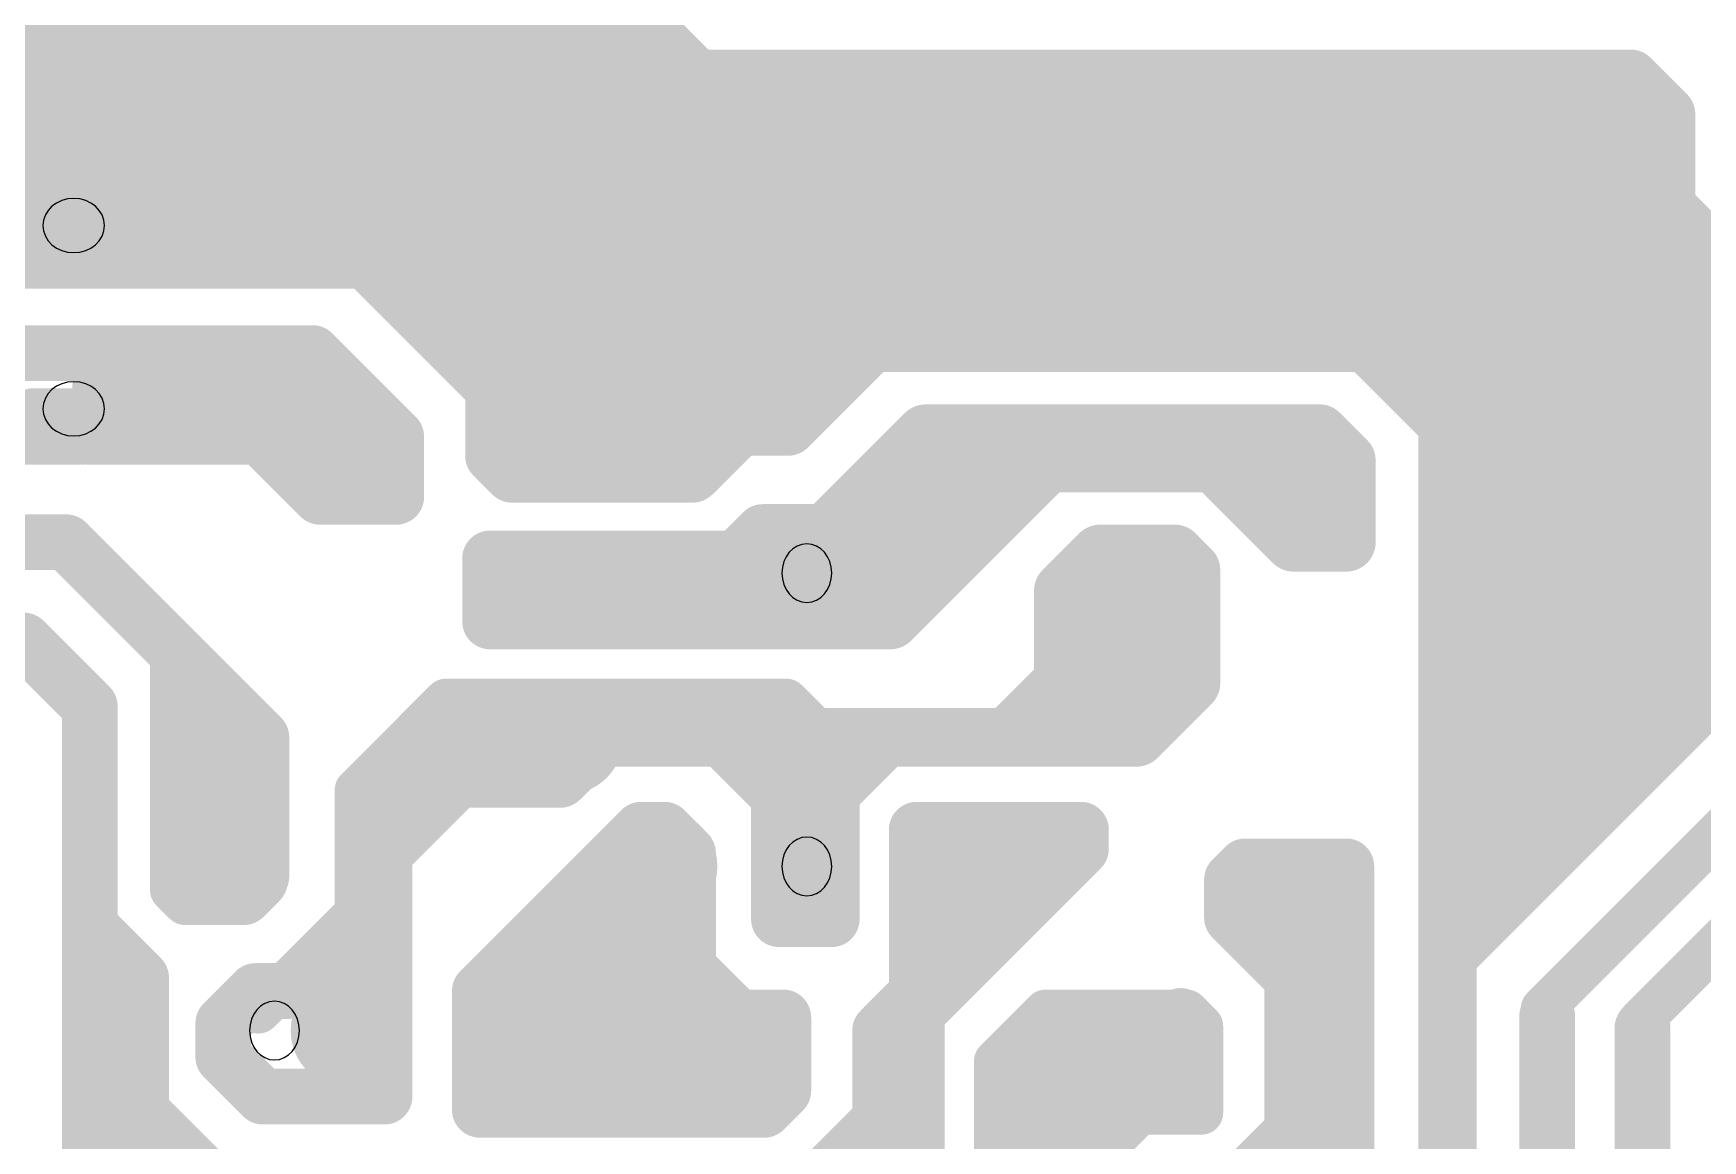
# Model space of a CAD drawing. Extents: x 13 to 23.9, y 0.2 to 11.6.
# Drawn here: x 14.973 to 16.111, y 10.175 to 10.93 of the extents above; entities that cross this region are included whole.
import ezdxf

# ---------------------------------------------------------------- set-up
doc = ezdxf.new("R2010")
doc.units = 0
doc.header["$MEASUREMENT"] = 0
doc.layers.add('BOTTOM', color=250, linetype='Continuous')
doc.layers.get('0').off()

# ---------------------------------------------------------------- blocks, each defined once
blk = doc.blocks.new('UNIT_DISC')
at = {"linetype": 'Continuous', "const_width": 0.5}
blk.add_lwpolyline([(0.25, 0, 1), (-0.25, 0, 1)], format="xyb", close=True, dxfattribs=at)
blk = doc.blocks.new('SHAPE_EL_740_740_0_0_0_0')
at = {"xscale": 0.074, "yscale": 0.074, "zscale": 0.074}
blk.add_blockref('UNIT_DISC', (0, 0), dxfattribs=at)
blk = doc.blocks.new('P_EX74Y74D16A')
at = {"layer": 'BOTTOM'}
blk.add_blockref('SHAPE_EL_740_740_0_0_0_0', (0, 0), dxfattribs=at)
blk = doc.blocks.new('D2')
for p in [(15.037, 10.15), (15.037, 9.85)]:
    blk.add_blockref('P_EX74Y74D16A', p)
blk = doc.blocks.new('SHAPE_EL_840_740_0_0_0_0')
at = {"xscale": 0.084, "yscale": 0.074, "zscale": 0.074}
blk.add_blockref('UNIT_DISC', (0, 0), dxfattribs=at)
blk = doc.blocks.new('P_EX84Y74D16A')
at = {"layer": 'BOTTOM'}
blk.add_blockref('SHAPE_EL_840_740_0_0_0_0', (0, 0), dxfattribs=at)
blk = doc.blocks.new('C6')
for p in [(15, 10.799), (15, 10.674)]:
    blk.add_blockref('P_EX84Y74D16A', p)
blk = doc.blocks.new('SHAPE_EL_1000_1000_0_0_0_0')
at = {"xscale": 0.1, "yscale": 0.1, "zscale": 0.1}
blk.add_blockref('UNIT_DISC', (0, 0), dxfattribs=at)
blk = doc.blocks.new('P_EX100Y100D17A')
at = {"layer": 'BOTTOM'}
blk.add_blockref('SHAPE_EL_1000_1000_0_0_0_0', (0, 0), dxfattribs=at)
blk = doc.blocks.new('SHAPE_EL_1100_1100_0_0_0_0')
at = {"xscale": 0.11, "yscale": 0.11, "zscale": 0.11}
blk.add_blockref('UNIT_DISC', (0, 0), dxfattribs=at)
blk = doc.blocks.new('P_EX110Y110D17A')
at = {"layer": 'BOTTOM'}
blk.add_blockref('SHAPE_EL_1100_1100_0_0_0_0', (0, 0), dxfattribs=at)
blk = doc.blocks.new('R21')
for name, p in [('P_EX110Y110D17A', (15.475, 11.4)), ('P_EX100Y100D17A', (15.475, 10.7))]:
    blk.add_blockref(name, p)
blk = doc.blocks.new('SHAPE_EL_780_780_0_0_0_0')
at = {"xscale": 0.078, "yscale": 0.078, "zscale": 0.078}
blk.add_blockref('UNIT_DISC', (0, 0), dxfattribs=at)
blk = doc.blocks.new('P_EX78Y78D16A')
at = {"layer": 'BOTTOM'}
blk.add_blockref('SHAPE_EL_780_780_0_0_0_0', (0, 0), dxfattribs=at)
blk = doc.blocks.new('R26')
for p in [(15.73, 10.224), (16.23, 10.224)]:
    blk.add_blockref('P_EX78Y78D16A', p)
blk = doc.blocks.new('R20')
for p in [(15.187, 10.65), (15.187, 10.25)]:
    blk.add_blockref('P_EX78Y78D16A', p)
blk = doc.blocks.new('SHAPE_OV_1000_780_0_0_0_0')
at = {"linetype": 'Continuous', "const_width": 0.078}
blk.add_lwpolyline([(-0.011, 0), (0.011, 0)], dxfattribs=at)
at = {"xscale": 0.078, "yscale": 0.078, "zscale": 0.078}
for p in [(-0.011, 0), (0.011, 0)]:
    blk.add_blockref('UNIT_DISC', p, dxfattribs=at)
blk = doc.blocks.new('P_OX100Y78D17A')
at = {"layer": 'BOTTOM'}
blk.add_blockref('SHAPE_OV_1000_780_0_0_0_0', (0, 0), dxfattribs=at)
blk = doc.blocks.new('Q6')
for p in [(15.325, 10.65), (15.325, 10.55), (15.325, 10.45)]:
    blk.add_blockref('P_OX100Y78D17A', p)
blk = doc.blocks.new('SHAPE_EL_680_800_0_0_0_0')
at = {"xscale": 0.068, "yscale": 0.08, "zscale": 0.08}
blk.add_blockref('UNIT_DISC', (0, 0), dxfattribs=at)
blk = doc.blocks.new('P_EX68Y80D16A')
at = {"layer": 'BOTTOM'}
blk.add_blockref('SHAPE_EL_680_800_0_0_0_0', (0, 0), dxfattribs=at)
blk = doc.blocks.new('R19')
for p in [(15.137, 10.25), (15.137, 9.85)]:
    blk.add_blockref('P_EX68Y80D16A', p)
blk = doc.blocks.new('J10')
for p in [(15.1, 10.362), (15.4, 10.362)]:
    blk.add_blockref('P_EX78Y78D16A', p)
blk = doc.blocks.new('D3')
for p in [(15.837, 10.637), (15.837, 10.337)]:
    blk.add_blockref('P_EX74Y74D16A', p)
blk = doc.blocks.new('C13')
for p in [(15.5, 10.562), (15.5, 10.362)]:
    blk.add_blockref('P_EX68Y80D16A', p)
blk = doc.blocks.new('JP2')
for p in [(15.462, 10.225), (15.662, 10.225)]:
    blk.add_blockref('P_EX78Y78D16A', p)
blk = doc.blocks.new('J11')
for p in [(15.312, 10.25), (15.312, 9.95)]:
    blk.add_blockref('P_EX78Y78D16A', p)
blk = doc.blocks.new('C16')
for p in [(16.062, 10.85), (16.187, 10.85)]:
    blk.add_blockref('P_EX78Y78D16A', p)
blk = doc.blocks.new('JP3')
for p in [(15.612, 11.037), (15.612, 10.337)]:
    blk.add_blockref('P_EX78Y78D16A', p)
blk = doc.blocks.new('JP4')
for p in [(15.725, 11.237), (15.725, 10.537)]:
    blk.add_blockref('P_EX78Y78D16A', p)
blk = doc.blocks.new('POLY_S12_L2_26431')
at = {"layer": 'BOTTOM'}
for points in [[(14.469, 10.959), (15.277, 10.953), (14.379, 10.85)], [(15.277, 10.953), (14.732, 10.809), (14.379, 10.85)], [(15.269, 10.772), (14.732, 10.809), (15.277, 10.953)], [(14.379, 10.697), (14.379, 10.85), (14.411, 10.664)], [(14.411, 10.664), (14.379, 10.85), (14.517, 10.658)], [(14.517, 10.658), (14.379, 10.85), (14.556, 10.703)], [(14.556, 10.703), (14.379, 10.85), (14.552, 10.761)], [(14.552, 10.761), (14.379, 10.85), (14.597, 10.805)], [(14.597, 10.805), (14.379, 10.85), (14.732, 10.809)], [(14.77, 10.78), (14.732, 10.809), (15.269, 10.772)]]:
    blk.add_solid(points, dxfattribs=at)
blk = doc.blocks.new('POLY_S17_L2_26430')
at = {"layer": 'BOTTOM'}
for points in [[(15.237, 10.961), (15.439, 10.884), (15.227, 10.756)], [(15.358, 10.958), (15.439, 10.884), (15.237, 10.961)], [(16.054, 10.89), (16.089, 10.813), (15.439, 10.884)], [(16.089, 10.881), (16.089, 10.813), (16.054, 10.89)], [(15.227, 10.756), (15.439, 10.884), (15.304, 10.627)], [(15.304, 10.627), (15.439, 10.884), (15.413, 10.627)], [(15.413, 10.627), (15.439, 10.884), (15.509, 10.714)], [(15.509, 10.714), (15.439, 10.884), (15.701, 10.727)], [(15.701, 10.727), (15.439, 10.884), (15.878, 10.727)], [(15.439, 10.884), (16.089, 10.813), (15.878, 10.727)], [(15.878, 10.727), (16.089, 10.813), (15.919, 10.698)], [(16.256, 10.605), (15.919, 10.698), (16.089, 10.813)], [(16.147, 10.756), (16.256, 10.605), (16.089, 10.813)], [(16.249, 10.756), (16.256, 10.605), (16.147, 10.756)], [(15.923, 10.294), (15.919, 10.698), (16.256, 10.605)]]:
    blk.add_solid(points, dxfattribs=at)
blk = doc.blocks.new('POLY_S4_L2_26432')
at = {"layer": 'BOTTOM'}
blk.add_solid([(15.609, 10.579), (15.633, 10.627), (15.55, 10.588), (15.603, 10.632)], dxfattribs=at)
blk = doc.blocks.new('POLY_S7_L2_26433')
at = {"layer": 'BOTTOM'}
for points in [[(15.694, 10.582), (15.726, 10.451), (15.668, 10.532)], [(15.758, 10.585), (15.726, 10.451), (15.694, 10.582)], [(15.768, 10.539), (15.726, 10.451), (15.758, 10.585)], [(15.668, 10.532), (15.726, 10.451), (15.668, 10.473)], [(15.764, 10.478), (15.726, 10.451), (15.768, 10.539)]]:
    blk.add_solid(points, dxfattribs=at)

msp = doc.modelspace()

# ---------------------------------------------------------------- linework, layer by layer
at = {"layer": 'BOTTOM', "linetype": 'Continuous'}
for points, const_width in [([(15.362, 10.962), (15.424, 10.9)], 0.038), ([(15.363, 10.962), (15.45, 10.875)], 0.038), ([(15.424, 10.9), (16.012, 10.9)], 0.038), ([(16, 10.9), (16.062, 10.9)], 0.038), ([(16.062, 10.9), (16.087, 10.875)], 0.038), ([(15.438, 10.887), (16.05, 10.887)], 0.038), ([(16.05, 10.887), (16.062, 10.887)], 0.038), ([(16.062, 10.887), (16.087, 10.862)], 0.038), ([(16.087, 10.812), (16.087, 10.875)], 0.038), ([(15.552, 10.86), (15.956, 10.86)], 0.038), ([(16.087, 10.812), (16.087, 10.862)], 0.038), ([(16.087, 10.812), (16.137, 10.762)], 0.038), ([(14.774, 10.775), (15.15, 10.775)], 0.038), ([(14.781, 10.779), (15.004, 10.779)], 0.038), ([(14.975, 10.775), (15.275, 10.775)], 0.038), ([(15.15, 10.775), (15.199, 10.775)], 0.038), ([(15.199, 10.775), (15.312, 10.662)], 0.038), ([(15.225, 10.775), (15.35, 10.65)], 0.038), ([(15.85, 10.751), (15.937, 10.664)], 0.04), ([(15.224, 10.75), (15.287, 10.687)], 0.038), ([(15.224, 10.75), (15.286, 10.688)], 0.038), ([(15.716, 10.731), (15.96, 10.731)], 0.038), ([(15.96, 10.731), (16.037, 10.654)], 0.038), ([(15.423, 10.631), (15.511, 10.719)], 0.04), ([(15.487, 10.662), (15.55, 10.725)], 0.04), ([(15.511, 10.719), (15.888, 10.719)], 0.04), ([(15.55, 10.725), (15.687, 10.725)], 0.04), ([(15.736, 10.725), (15.869, 10.725)], 0.04), ([(15.774, 10.719), (15.961, 10.719)], 0.038), ([(15.961, 10.719), (16.077, 10.603)], 0.038), ([(15.967, 10.725), (16.025, 10.667)], 0.038), ([(14.943, 10.712), (15.163, 10.712)], 0.038), ([(15.163, 10.712), (15.22, 10.655)], 0.038), ([(15.014, 10.689), (15.174, 10.689)], 0.03), ([(15.286, 10.642), (15.286, 10.688)], 0.038), ([(15.287, 10.65), (15.287, 10.687)], 0.038), ([(14.972, 10.673), (15.11, 10.673)], 0.03), ([(15.117, 10.67), (15.205, 10.67)], 0.038), ([(15.205, 10.67), (15.22, 10.655)], 0.038), ([(15.437, 10.662), (15.487, 10.662)], 0.04), ([(15.937, 10.213), (15.937, 10.664)], 0.04), ([(16.022, 10.629), (16.022, 10.666)], 0.03), ([(14.943, 10.655), (15.007, 10.655)], 0.038), ([(15.009, 10.655), (15.13, 10.655)], 0.038), ([(15.146, 10.65), (15.186, 10.65)], 0.038), ([(15.186, 10.65), (15.207, 10.629)], 0.038), ([(15.22, 10.614), (15.22, 10.655)], 0.038), ([(15.287, 10.65), (15.3, 10.637)], 0.038), ([(15.422, 10.629), (15.443, 10.65)], 0.038), ([(15.482, 10.558), (15.581, 10.657)], 0.04), ([(15.581, 10.657), (15.836, 10.657)], 0.04), ([(15.805, 10.658), (15.85, 10.658)], 0.038), ([(15.85, 10.658), (15.869, 10.639)], 0.038), ([(15.134, 10.648), (15.168, 10.614)], 0.038), ([(15.286, 10.642), (15.299, 10.629)], 0.038), ([(15.554, 10.59), (15.607, 10.643)], 0.04), ([(15.557, 10.53), (15.664, 10.637)], 0.04), ([(15.587, 10.562), (15.662, 10.637)], 0.04), ([(15.607, 10.643), (15.66, 10.643)], 0.04), ([(15.662, 10.637), (15.837, 10.637)], 0.04), ([(15.664, 10.637), (15.694, 10.637)], 0.04), ([(15.776, 10.639), (15.832, 10.583)], 0.04), ([(15.869, 10.606), (15.869, 10.639)], 0.038), ([(16.045, 10.606), (16.045, 10.651)], 0.03), ([(15.299, 10.629), (15.422, 10.629)], 0.038), ([(15.639, 10.636), (15.658, 10.636)], 0.04), ([(15.808, 10.627), (15.808, 10.63)], 0.038), ([(15.84, 10.612), (15.84, 10.619)], 0.038), ([(16.022, 10.629), (16.074, 10.577)], 0.03), ([(15.168, 10.614), (15.22, 10.614)], 0.038), ([(15.807, 10.608), (15.844, 10.608)], 0.038), ([(15.868, 10.583), (15.868, 10.607)], 0.04), ([(15.937, 10.301), (16.237, 10.601)], 0.04), ([(16.077, 10.442), (16.077, 10.603)], 0.038), ([(14.853, 10.583), (14.994, 10.583)], 0.038), ([(14.995, 10.583), (15.128, 10.45)], 0.038), ([(15.452, 10.572), (15.47, 10.59)], 0.038), ([(15.471, 10.589), (15.611, 10.589)], 0.04), ([(15.832, 10.583), (15.868, 10.583)], 0.04), ([(15.284, 10.529), (15.284, 10.572)], 0.038), ([(15.284, 10.572), (15.421, 10.572)], 0.038), ([(15.313, 10.572), (15.452, 10.572)], 0.038), ([(15.675, 10.55), (15.7, 10.575)], 0.04), ([(15.7, 10.575), (15.75, 10.575)], 0.04), ([(15.714, 10.575), (15.751, 10.575)], 0.04), ([(15.751, 10.575), (15.762, 10.564)], 0.04), ([(16.074, 10.507), (16.074, 10.577)], 0.03), ([(15.488, 10.562), (15.587, 10.562)], 0.04), ([(15.555, 10.53), (15.587, 10.562)], 0.04), ([(15.762, 10.536), (15.762, 10.564)], 0.04), ([(15.762, 10.487), (15.762, 10.563)], 0.04), ([(15.348, 10.555), (15.546, 10.555)], 0.04), ([(15.675, 10.488), (15.675, 10.55)], 0.04), ([(16.077, 10.506), (16.077, 10.559)], 0.02), ([(15.285, 10.53), (15.555, 10.53)], 0.04), ([(15.284, 10.529), (15.286, 10.529)], 0.038), ([(15.539, 10.53), (15.557, 10.53)], 0.04), ([(14.616, 10.516), (14.966, 10.516)], 0.038), ([(14.966, 10.516), (15.011, 10.471)], 0.038), ([(15.067, 10.346), (15.067, 10.502)], 0.03), ([(15.637, 10.45), (15.675, 10.488)], 0.04), ([(15.725, 10.45), (15.762, 10.487)], 0.04), ([(15.944, 10.353), (16.077, 10.486)], 0.03), ([(15.011, 10.102), (15.011, 10.471)], 0.038), ([(15.084, 10.359), (15.084, 10.475)], 0.03), ([(15.193, 10.414), (15.254, 10.475)], 0.03), ([(15.194, 10.415), (15.253, 10.474)], 0.03), ([(15.253, 10.474), (15.348, 10.474)], 0.03), ([(15.254, 10.475), (15.486, 10.475)], 0.03), ([(15.32, 10.471), (15.47, 10.471)], 0.038), ([(15.47, 10.471), (15.517, 10.424)], 0.038), ([(15.486, 10.475), (15.513, 10.448)], 0.03), ([(15.941, 10.369), (16.05, 10.478)], 0.02), ([(15.099, 10.362), (15.099, 10.455)], 0.03), ([(15.128, 10.355), (15.128, 10.45)], 0.038), ([(15.193, 10.382), (15.265, 10.454)], 0.03), ([(15.275, 10.45), (15.375, 10.45)], 0.038), ([(15.325, 10.45), (15.725, 10.45)], 0.04), ([(15.332, 10.421), (15.361, 10.45)], 0.038), ([(15.361, 10.45), (15.441, 10.45)], 0.038), ([(15.441, 10.45), (15.481, 10.41)], 0.038), ([(15.5, 10.362), (15.5, 10.45)], 0.038), ([(15.517, 10.412), (15.555, 10.45)], 0.038), ([(15.937, 10.138), (15.937, 10.451)], 0.04), ([(15.944, 10.309), (16.077, 10.442)], 0.038), ([(15.193, 10.361), (15.193, 10.414)], 0.03), ([(15.194, 10.331), (15.194, 10.415)], 0.03), ([(15.212, 10.371), (15.262, 10.421)], 0.038), ([(15.262, 10.421), (15.332, 10.421)], 0.038), ([(15.481, 10.326), (15.481, 10.41)], 0.038), ([(15.517, 10.365), (15.517, 10.412)], 0.038), ([(16.002, 10.265), (16.151, 10.414)], 0.03), ([(16.014, 10.277), (16.151, 10.414)], 0.03), ([(15.277, 10.277), (15.387, 10.387)], 0.038), ([(15.387, 10.387), (15.403, 10.387)], 0.038), ([(15.403, 10.387), (15.419, 10.371)], 0.038), ([(15.575, 10.387), (15.687, 10.387)], 0.038), ([(15.575, 10.337), (15.575, 10.387)], 0.038), ([(15.687, 10.374), (15.687, 10.387)], 0.038), ([(15.193, 10.263), (15.193, 10.382)], 0.03), ([(15.35, 10.349), (15.387, 10.386)], 0.038), ([(15.387, 10.386), (15.398, 10.386)], 0.038), ([(15.517, 10.326), (15.517, 10.386)], 0.038), ([(15.212, 10.205), (15.212, 10.371)], 0.038), ([(15.419, 10.293), (15.419, 10.371)], 0.038), ([(15.575, 10.262), (15.687, 10.374)], 0.038), ([(15.647, 10.371), (15.661, 10.371)], 0.038), ([(15.4, 10.225), (15.4, 10.362)], 0.038), ([(15.575, 10.262), (15.575, 10.362)], 0.038), ([(15.79, 10.353), (15.799, 10.362)], 0.038), ([(15.79, 10.327), (15.79, 10.353)], 0.038), ([(15.799, 10.362), (15.868, 10.362)], 0.038), ([(15.812, 10.362), (15.837, 10.337)], 0.02), ([(15.868, 10.242), (15.868, 10.362)], 0.038), ([(16.068, 10.256), (16.173, 10.361)], 0.03), ([(15.067, 10.346), (15.076, 10.337)], 0.03), ([(15.116, 10.341), (15.127, 10.352)], 0.038), ([(15.6, 10.3), (15.6, 10.35)], 0.038), ([(15.812, 10.337), (15.837, 10.337)], 0.048), ([(15.812, 10.337), (15.85, 10.299)], 0.048), ([(15.944, 10.314), (15.944, 10.353)], 0.03), ([(15.079, 10.341), (15.116, 10.341)], 0.038), ([(15.076, 10.337), (15.092, 10.337)], 0.03), ([(15.37, 10.325), (15.37, 10.338)], 0.038), ([(15.37, 10.338), (15.415, 10.293)], 0.038), ([(15.126, 10.263), (15.194, 10.331)], 0.03), ([(15.147, 10.277), (15.199, 10.329)], 0.038), ([(15.315, 10.27), (15.37, 10.325)], 0.038), ([(15.481, 10.326), (15.517, 10.326)], 0.038), ([(15.79, 10.327), (15.831, 10.286)], 0.038), ([(15.837, 10.187), (15.837, 10.337)], 0.02), ([(15.012, 10.315), (15.017, 10.315)], 0.038), ([(15.017, 10.315), (15.046, 10.286)], 0.038), ([(15.374, 10.298), (15.376, 10.296)], 0.038), ([(15.376, 10.27), (15.376, 10.296)], 0.038), ([(15.55, 10.25), (15.6, 10.3)], 0.038), ([(15.85, 10.25), (15.85, 10.299)], 0.048), ([(15.937, 10.063), (15.937, 10.301)], 0.04), ([(15.046, 10.195), (15.046, 10.286)], 0.038), ([(15.415, 10.255), (15.415, 10.293)], 0.038), ([(15.419, 10.293), (15.453, 10.259)], 0.038), ([(15.831, 10.175), (15.831, 10.286)], 0.038), ([(15.102, 10.255), (15.124, 10.277)], 0.038), ([(15.124, 10.277), (15.147, 10.277)], 0.038), ([(15.277, 10.196), (15.277, 10.277)], 0.038), ([(15.315, 10.27), (15.376, 10.27)], 0.038), ([(15.575, 10.1), (15.575, 10.262)], 0.038), ([(15.102, 10.232), (15.102, 10.255)], 0.038), ([(15.415, 10.255), (15.434, 10.236)], 0.038), ([(15.453, 10.259), (15.484, 10.259)], 0.038), ([(15.484, 10.209), (15.484, 10.259)], 0.038), ([(15.629, 10.229), (15.663, 10.263)], 0.03), ([(15.663, 10.263), (15.753, 10.263)], 0.03), ([(15.717, 10.263), (15.759, 10.263)], 0.03), ([(15.755, 10.26), (15.76, 10.255)], 0.038), ([(15.76, 10.205), (15.76, 10.255)], 0.038), ([(15.759, 10.263), (15.769, 10.253)], 0.03), ([(15.868, 10.16), (15.868, 10.253)], 0.038), ([(16.005, 10.035), (16.005, 10.26)], 0.038), ([(16.002, 10.038), (16.002, 10.265)], 0.03), ([(16.07, 9.962), (16.07, 10.252)], 0.038), ([(15.55, 10.1), (15.55, 10.25)], 0.038), ([(15.769, 10.194), (15.769, 10.253)], 0.03), ([(15.102, 10.232), (15.129, 10.205)], 0.038), ([(15.312, 10.237), (15.375, 10.237)], 0.038), ([(15.434, 10.236), (15.46, 10.236)], 0.038), ([(15.642, 10.212), (15.671, 10.241)], 0.03), ([(15.671, 10.241), (15.759, 10.241)], 0.03), ([(15.692, 10.212), (15.721, 10.241)], 0.03), ([(15.721, 10.241), (15.759, 10.241)], 0.03), ([(15.312, 10.225), (15.462, 10.225)], 0.038), ([(15.4, 10.225), (15.462, 10.225)], 0.038), ([(15.629, 10.164), (15.629, 10.229)], 0.03), ([(15.129, 10.205), (15.212, 10.205)], 0.038), ([(15.471, 10.196), (15.484, 10.209)], 0.038), ([(15.642, 10.167), (15.642, 10.212)], 0.03), ([(15.661, 10.188), (15.685, 10.212)], 0.03), ([(15.676, 10.167), (15.722, 10.213)], 0.03), ([(15.685, 10.212), (15.692, 10.212)], 0.03), ([(15.722, 10.213), (15.753, 10.213)], 0.03), ([(15.046, 10.195), (15.102, 10.139)], 0.038), ([(15.277, 10.196), (15.464, 10.196)], 0.038), ([(15.433, 10.196), (15.471, 10.196)], 0.038), ([(15.495, 10.134), (15.563, 10.202)], 0.038), ([(15.79, 10.14), (15.845, 10.195)], 0.038), ([(15.488, 10.125), (15.55, 10.187)], 0.038), ([(15.682, 10.149), (15.727, 10.194)], 0.03), ([(15.727, 10.194), (15.769, 10.194)], 0.03), ([(15.012, 10.175), (15.037, 10.15)], 0.038), ([(15.75, 10.1), (15.837, 10.187)], 0.02), ([(15.788, 10.132), (15.831, 10.175)], 0.038), ([(15.796, 10.115), (15.853, 10.172)], 0.038), ([(15.629, 10.164), (15.644, 10.149)], 0.03), ([(15.642, 10.167), (15.676, 10.167)], 0.03), ([(15.757, 10.049), (15.868, 10.16)], 0.038)]:
    msp.add_lwpolyline(points, dxfattribs=dict(at, const_width=const_width))

# ---------------------------------------------------------------- block references
for name in ['R21', 'JP4', 'JP3', 'POLY_S12_L2_26431', 'POLY_S17_L2_26430', 'C16', 'C6', 'R20', 'Q6', 'D3', 'POLY_S4_L2_26432', 'C13', 'POLY_S7_L2_26433', 'J10', 'R19', 'J11', 'JP2', 'R26', 'D2']:
    msp.add_blockref(name, (0, 0))
at = {"layer": 'BOTTOM'}
for p, xscale, yscale, zscale in [((15.424, 10.9), 0.038, 0.038, 0.038), ((15.424, 10.9), 0.038, 0.038, 0.038), ((16, 10.9), 0.038, 0.038, 0.038), ((16.012, 10.9), 0.038, 0.038, 0.038), ((16.062, 10.9), 0.038, 0.038, 0.038), ((16.062, 10.9), 0.038, 0.038, 0.038), ((15.438, 10.887), 0.038, 0.038, 0.038), ((16.05, 10.887), 0.038, 0.038, 0.038), ((16.05, 10.887), 0.038, 0.038, 0.038), ((16.062, 10.887), 0.038, 0.038, 0.038), ((16.062, 10.887), 0.038, 0.038, 0.038), ((15.45, 10.875), 0.038, 0.038, 0.038), ((16.087, 10.875), 0.038, 0.038, 0.038), ((16.087, 10.875), 0.038, 0.038, 0.038), ((15.552, 10.86), 0.038, 0.038, 0.038), ((15.956, 10.86), 0.038, 0.038, 0.038), ((16.087, 10.862), 0.038, 0.038, 0.038), ((16.087, 10.862), 0.038, 0.038, 0.038), ((16.087, 10.812), 0.038, 0.038, 0.038), ((16.087, 10.812), 0.038, 0.038, 0.038), ((16.087, 10.812), 0.038, 0.038, 0.038), ((14.975, 10.775), 0.038, 0.038, 0.038), ((15.004, 10.779), 0.038, 0.038, 0.038), ((15.15, 10.775), 0.038, 0.038, 0.038), ((15.15, 10.775), 0.038, 0.038, 0.038), ((15.199, 10.775), 0.038, 0.038, 0.038), ((15.199, 10.775), 0.038, 0.038, 0.038), ((15.225, 10.775), 0.038, 0.038, 0.038), ((15.275, 10.775), 0.038, 0.038, 0.038), ((15.85, 10.751), 0.04, 0.04, 0.04), ((15.224, 10.75), 0.038, 0.038, 0.038), ((15.224, 10.75), 0.038, 0.038, 0.038), ((15.716, 10.731), 0.038, 0.038, 0.038), ((15.96, 10.731), 0.038, 0.038, 0.038), ((15.96, 10.731), 0.038, 0.038, 0.038), ((15.511, 10.719), 0.04, 0.04, 0.04), ((15.511, 10.719), 0.04, 0.04, 0.04), ((15.55, 10.725), 0.04, 0.04, 0.04), ((15.55, 10.725), 0.04, 0.04, 0.04), ((15.687, 10.725), 0.04, 0.04, 0.04), ((15.736, 10.725), 0.04, 0.04, 0.04), ((15.774, 10.719), 0.038, 0.038, 0.038), ((15.869, 10.725), 0.04, 0.04, 0.04), ((15.888, 10.719), 0.04, 0.04, 0.04), ((15.961, 10.719), 0.038, 0.038, 0.038), ((15.961, 10.719), 0.038, 0.038, 0.038), ((15.967, 10.725), 0.038, 0.038, 0.038), ((15.163, 10.712), 0.038, 0.038, 0.038), ((15.163, 10.712), 0.038, 0.038, 0.038), ((15.014, 10.689), 0.03, 0.03, 0.03), ((15.174, 10.689), 0.03, 0.03, 0.03), ((15.286, 10.688), 0.038, 0.038, 0.038), ((15.286, 10.688), 0.038, 0.038, 0.038), ((15.287, 10.687), 0.038, 0.038, 0.038), ((15.287, 10.687), 0.038, 0.038, 0.038), ((14.972, 10.673), 0.03, 0.03, 0.03), ((15.11, 10.673), 0.03, 0.03, 0.03), ((15.117, 10.67), 0.038, 0.038, 0.038), ((15.205, 10.67), 0.038, 0.038, 0.038), ((15.205, 10.67), 0.038, 0.038, 0.038), ((15.312, 10.662), 0.038, 0.038, 0.038), ((15.437, 10.662), 0.04, 0.04, 0.04), ((15.487, 10.662), 0.04, 0.04, 0.04), ((15.487, 10.662), 0.04, 0.04, 0.04), ((15.937, 10.664), 0.04, 0.04, 0.04), ((15.937, 10.664), 0.04, 0.04, 0.04), ((16.025, 10.667), 0.038, 0.038, 0.038), ((16.022, 10.666), 0.03, 0.03, 0.03), ((15.007, 10.655), 0.038, 0.038, 0.038), ((15.009, 10.655), 0.038, 0.038, 0.038), ((15.13, 10.655), 0.038, 0.038, 0.038), ((15.146, 10.65), 0.038, 0.038, 0.038), ((15.186, 10.65), 0.038, 0.038, 0.038), ((15.186, 10.65), 0.038, 0.038, 0.038), ((15.22, 10.655), 0.038, 0.038, 0.038), ((15.22, 10.655), 0.038, 0.038, 0.038), ((15.22, 10.655), 0.038, 0.038, 0.038), ((15.287, 10.65), 0.038, 0.038, 0.038), ((15.287, 10.65), 0.038, 0.038, 0.038), ((15.35, 10.65), 0.038, 0.038, 0.038), ((15.443, 10.65), 0.038, 0.038, 0.038), ((15.581, 10.657), 0.04, 0.04, 0.04), ((15.581, 10.657), 0.04, 0.04, 0.04), ((15.805, 10.658), 0.038, 0.038, 0.038), ((15.836, 10.657), 0.04, 0.04, 0.04), ((15.85, 10.658), 0.038, 0.038, 0.038), ((15.85, 10.658), 0.038, 0.038, 0.038), ((16.037, 10.654), 0.038, 0.038, 0.038), ((15.134, 10.648), 0.038, 0.038, 0.038), ((15.286, 10.642), 0.038, 0.038, 0.038), ((15.286, 10.642), 0.038, 0.038, 0.038), ((15.607, 10.643), 0.04, 0.04, 0.04), ((15.607, 10.643), 0.04, 0.04, 0.04), ((15.66, 10.643), 0.04, 0.04, 0.04), ((15.662, 10.637), 0.04, 0.04, 0.04), ((15.662, 10.637), 0.04, 0.04, 0.04), ((15.664, 10.637), 0.04, 0.04, 0.04), ((15.664, 10.637), 0.04, 0.04, 0.04), ((15.694, 10.637), 0.04, 0.04, 0.04), ((15.776, 10.639), 0.04, 0.04, 0.04), ((15.837, 10.637), 0.04, 0.04, 0.04), ((15.869, 10.639), 0.038, 0.038, 0.038), ((15.869, 10.639), 0.038, 0.038, 0.038), ((16.045, 10.651), 0.03, 0.03, 0.03), ((15.207, 10.629), 0.038, 0.038, 0.038), ((15.299, 10.629), 0.038, 0.038, 0.038), ((15.299, 10.629), 0.038, 0.038, 0.038), ((15.3, 10.637), 0.038, 0.038, 0.038), ((15.423, 10.631), 0.04, 0.04, 0.04), ((15.422, 10.629), 0.038, 0.038, 0.038), ((15.422, 10.629), 0.038, 0.038, 0.038), ((15.639, 10.636), 0.04, 0.04, 0.04), ((15.658, 10.636), 0.04, 0.04, 0.04), ((15.808, 10.63), 0.038, 0.038, 0.038), ((15.808, 10.627), 0.038, 0.038, 0.038), ((15.84, 10.619), 0.038, 0.038, 0.038), ((16.022, 10.629), 0.03, 0.03, 0.03), ((16.022, 10.629), 0.03, 0.03, 0.03), ((15.168, 10.614), 0.038, 0.038, 0.038), ((15.168, 10.614), 0.038, 0.038, 0.038), ((15.22, 10.614), 0.038, 0.038, 0.038), ((15.22, 10.614), 0.038, 0.038, 0.038), ((15.807, 10.608), 0.038, 0.038, 0.038), ((15.84, 10.612), 0.038, 0.038, 0.038), ((15.844, 10.608), 0.038, 0.038, 0.038), ((15.868, 10.607), 0.04, 0.04, 0.04), ((15.869, 10.606), 0.038, 0.038, 0.038), ((16.045, 10.606), 0.03, 0.03, 0.03), ((16.077, 10.603), 0.038, 0.038, 0.038), ((16.077, 10.603), 0.038, 0.038, 0.038), ((14.994, 10.583), 0.038, 0.038, 0.038), ((14.995, 10.583), 0.038, 0.038, 0.038), ((15.47, 10.59), 0.038, 0.038, 0.038), ((15.471, 10.589), 0.04, 0.04, 0.04), ((15.554, 10.59), 0.04, 0.04, 0.04), ((15.611, 10.589), 0.04, 0.04, 0.04), ((15.832, 10.583), 0.04, 0.04, 0.04), ((15.832, 10.583), 0.04, 0.04, 0.04), ((15.868, 10.583), 0.04, 0.04, 0.04), ((15.868, 10.583), 0.04, 0.04, 0.04), ((15.284, 10.572), 0.038, 0.038, 0.038), ((15.284, 10.572), 0.038, 0.038, 0.038), ((15.313, 10.572), 0.038, 0.038, 0.038), ((15.421, 10.572), 0.038, 0.038, 0.038), ((15.452, 10.572), 0.038, 0.038, 0.038), ((15.452, 10.572), 0.038, 0.038, 0.038), ((15.7, 10.575), 0.04, 0.04, 0.04), ((15.7, 10.575), 0.04, 0.04, 0.04), ((15.714, 10.575), 0.04, 0.04, 0.04), ((15.75, 10.575), 0.04, 0.04, 0.04), ((15.751, 10.575), 0.04, 0.04, 0.04), ((15.751, 10.575), 0.04, 0.04, 0.04), ((16.074, 10.577), 0.03, 0.03, 0.03), ((16.074, 10.577), 0.03, 0.03, 0.03), ((15.482, 10.558), 0.04, 0.04, 0.04), ((15.488, 10.562), 0.04, 0.04, 0.04), ((15.587, 10.562), 0.04, 0.04, 0.04), ((15.587, 10.562), 0.04, 0.04, 0.04), ((15.587, 10.562), 0.04, 0.04, 0.04), ((15.762, 10.564), 0.04, 0.04, 0.04), ((15.762, 10.564), 0.04, 0.04, 0.04), ((15.762, 10.563), 0.04, 0.04, 0.04), ((15.348, 10.555), 0.04, 0.04, 0.04), ((15.546, 10.555), 0.04, 0.04, 0.04), ((15.675, 10.55), 0.04, 0.04, 0.04), ((15.675, 10.55), 0.04, 0.04, 0.04), ((16.077, 10.559), 0.02, 0.02, 0.02), ((15.762, 10.536), 0.04, 0.04, 0.04), ((15.285, 10.53), 0.04, 0.04, 0.04), ((15.284, 10.529), 0.038, 0.038, 0.038), ((15.284, 10.529), 0.038, 0.038, 0.038), ((15.286, 10.529), 0.038, 0.038, 0.038), ((15.539, 10.53), 0.04, 0.04, 0.04), ((15.555, 10.53), 0.04, 0.04, 0.04), ((15.555, 10.53), 0.04, 0.04, 0.04), ((15.557, 10.53), 0.04, 0.04, 0.04), ((15.557, 10.53), 0.04, 0.04, 0.04), ((14.966, 10.516), 0.038, 0.038, 0.038), ((14.966, 10.516), 0.038, 0.038, 0.038), ((16.074, 10.507), 0.03, 0.03, 0.03), ((15.067, 10.502), 0.03, 0.03, 0.03), ((16.077, 10.506), 0.02, 0.02, 0.02), ((15.675, 10.488), 0.04, 0.04, 0.04), ((15.675, 10.488), 0.04, 0.04, 0.04), ((15.762, 10.487), 0.04, 0.04, 0.04), ((15.762, 10.487), 0.04, 0.04, 0.04), ((16.077, 10.486), 0.03, 0.03, 0.03), ((15.011, 10.471), 0.038, 0.038, 0.038), ((15.011, 10.471), 0.038, 0.038, 0.038), ((15.084, 10.475), 0.03, 0.03, 0.03), ((15.253, 10.474), 0.03, 0.03, 0.03), ((15.253, 10.474), 0.03, 0.03, 0.03), ((15.254, 10.475), 0.03, 0.03, 0.03), ((15.254, 10.475), 0.03, 0.03, 0.03), ((15.32, 10.471), 0.038, 0.038, 0.038), ((15.348, 10.474), 0.03, 0.03, 0.03), ((15.47, 10.471), 0.038, 0.038, 0.038), ((15.47, 10.471), 0.038, 0.038, 0.038), ((15.486, 10.475), 0.03, 0.03, 0.03), ((15.486, 10.475), 0.03, 0.03, 0.03), ((16.05, 10.478), 0.02, 0.02, 0.02), ((15.099, 10.455), 0.03, 0.03, 0.03), ((15.128, 10.45), 0.038, 0.038, 0.038), ((15.128, 10.45), 0.038, 0.038, 0.038), ((15.265, 10.454), 0.03, 0.03, 0.03), ((15.275, 10.45), 0.038, 0.038, 0.038), ((15.325, 10.45), 0.04, 0.04, 0.04), ((15.361, 10.45), 0.038, 0.038, 0.038), ((15.361, 10.45), 0.038, 0.038, 0.038), ((15.375, 10.45), 0.038, 0.038, 0.038), ((15.441, 10.45), 0.038, 0.038, 0.038), ((15.441, 10.45), 0.038, 0.038, 0.038), ((15.5, 10.45), 0.038, 0.038, 0.038), ((15.513, 10.448), 0.03, 0.03, 0.03), ((15.555, 10.45), 0.038, 0.038, 0.038), ((15.637, 10.45), 0.04, 0.04, 0.04), ((15.725, 10.45), 0.04, 0.04, 0.04), ((15.725, 10.45), 0.04, 0.04, 0.04), ((15.937, 10.451), 0.04, 0.04, 0.04), ((16.077, 10.442), 0.038, 0.038, 0.038), ((16.077, 10.442), 0.038, 0.038, 0.038), ((15.517, 10.424), 0.038, 0.038, 0.038), ((15.193, 10.414), 0.03, 0.03, 0.03), ((15.193, 10.414), 0.03, 0.03, 0.03), ((15.194, 10.415), 0.03, 0.03, 0.03), ((15.194, 10.415), 0.03, 0.03, 0.03), ((15.262, 10.421), 0.038, 0.038, 0.038), ((15.262, 10.421), 0.038, 0.038, 0.038), ((15.332, 10.421), 0.038, 0.038, 0.038), ((15.332, 10.421), 0.038, 0.038, 0.038), ((15.481, 10.41), 0.038, 0.038, 0.038), ((15.481, 10.41), 0.038, 0.038, 0.038), ((15.517, 10.412), 0.038, 0.038, 0.038), ((15.517, 10.412), 0.038, 0.038, 0.038), ((15.387, 10.387), 0.038, 0.038, 0.038), ((15.387, 10.387), 0.038, 0.038, 0.038), ((15.403, 10.387), 0.038, 0.038, 0.038), ((15.403, 10.387), 0.038, 0.038, 0.038), ((15.575, 10.387), 0.038, 0.038, 0.038), ((15.575, 10.387), 0.038, 0.038, 0.038), ((15.687, 10.387), 0.038, 0.038, 0.038), ((15.687, 10.387), 0.038, 0.038, 0.038), ((15.193, 10.382), 0.03, 0.03, 0.03), ((15.193, 10.382), 0.03, 0.03, 0.03), ((15.387, 10.386), 0.038, 0.038, 0.038), ((15.387, 10.386), 0.038, 0.038, 0.038), ((15.398, 10.386), 0.038, 0.038, 0.038), ((15.517, 10.386), 0.038, 0.038, 0.038), ((15.212, 10.371), 0.038, 0.038, 0.038), ((15.212, 10.371), 0.038, 0.038, 0.038), ((15.419, 10.371), 0.038, 0.038, 0.038), ((15.419, 10.371), 0.038, 0.038, 0.038), ((15.517, 10.365), 0.038, 0.038, 0.038), ((15.647, 10.371), 0.038, 0.038, 0.038), ((15.661, 10.371), 0.038, 0.038, 0.038), ((15.687, 10.374), 0.038, 0.038, 0.038), ((15.687, 10.374), 0.038, 0.038, 0.038), ((15.084, 10.359), 0.03, 0.03, 0.03), ((15.099, 10.362), 0.03, 0.03, 0.03), ((15.128, 10.355), 0.038, 0.038, 0.038), ((15.193, 10.361), 0.03, 0.03, 0.03), ((15.4, 10.362), 0.038, 0.038, 0.038), ((15.5, 10.362), 0.038, 0.038, 0.038), ((15.575, 10.362), 0.038, 0.038, 0.038), ((15.79, 10.353), 0.038, 0.038, 0.038), ((15.79, 10.353), 0.038, 0.038, 0.038), ((15.799, 10.362), 0.038, 0.038, 0.038), ((15.799, 10.362), 0.038, 0.038, 0.038), ((15.812, 10.362), 0.02, 0.02, 0.02), ((15.868, 10.362), 0.038, 0.038, 0.038), ((15.868, 10.362), 0.038, 0.038, 0.038), ((15.941, 10.369), 0.02, 0.02, 0.02), ((15.067, 10.346), 0.03, 0.03, 0.03), ((15.067, 10.346), 0.03, 0.03, 0.03), ((15.127, 10.352), 0.038, 0.038, 0.038), ((15.35, 10.349), 0.038, 0.038, 0.038), ((15.6, 10.35), 0.038, 0.038, 0.038), ((15.812, 10.337), 0.048, 0.048, 0.048), ((15.812, 10.337), 0.048, 0.048, 0.048), ((15.837, 10.337), 0.048, 0.048, 0.048), ((15.944, 10.353), 0.03, 0.03, 0.03), ((15.944, 10.353), 0.03, 0.03, 0.03), ((15.079, 10.341), 0.038, 0.038, 0.038), ((15.076, 10.337), 0.03, 0.03, 0.03), ((15.076, 10.337), 0.03, 0.03, 0.03), ((15.092, 10.337), 0.03, 0.03, 0.03), ((15.116, 10.341), 0.038, 0.038, 0.038), ((15.116, 10.341), 0.038, 0.038, 0.038), ((15.37, 10.338), 0.038, 0.038, 0.038), ((15.37, 10.338), 0.038, 0.038, 0.038), ((15.575, 10.337), 0.038, 0.038, 0.038), ((15.194, 10.331), 0.03, 0.03, 0.03), ((15.194, 10.331), 0.03, 0.03, 0.03), ((15.199, 10.329), 0.038, 0.038, 0.038), ((15.37, 10.325), 0.038, 0.038, 0.038), ((15.37, 10.325), 0.038, 0.038, 0.038), ((15.481, 10.326), 0.038, 0.038, 0.038), ((15.481, 10.326), 0.038, 0.038, 0.038), ((15.517, 10.326), 0.038, 0.038, 0.038), ((15.517, 10.326), 0.038, 0.038, 0.038), ((15.79, 10.327), 0.038, 0.038, 0.038), ((15.79, 10.327), 0.038, 0.038, 0.038), ((15.837, 10.337), 0.02, 0.02, 0.02), ((15.837, 10.337), 0.02, 0.02, 0.02), ((15.012, 10.315), 0.038, 0.038, 0.038), ((15.017, 10.315), 0.038, 0.038, 0.038), ((15.017, 10.315), 0.038, 0.038, 0.038), ((15.944, 10.309), 0.038, 0.038, 0.038), ((15.944, 10.314), 0.03, 0.03, 0.03), ((15.374, 10.298), 0.038, 0.038, 0.038), ((15.376, 10.296), 0.038, 0.038, 0.038), ((15.376, 10.296), 0.038, 0.038, 0.038), ((15.6, 10.3), 0.038, 0.038, 0.038), ((15.6, 10.3), 0.038, 0.038, 0.038), ((15.85, 10.299), 0.048, 0.048, 0.048), ((15.85, 10.299), 0.048, 0.048, 0.048), ((15.937, 10.301), 0.04, 0.04, 0.04), ((15.937, 10.301), 0.04, 0.04, 0.04), ((15.046, 10.286), 0.038, 0.038, 0.038), ((15.046, 10.286), 0.038, 0.038, 0.038), ((15.415, 10.293), 0.038, 0.038, 0.038), ((15.415, 10.293), 0.038, 0.038, 0.038), ((15.419, 10.293), 0.038, 0.038, 0.038), ((15.419, 10.293), 0.038, 0.038, 0.038), ((15.831, 10.286), 0.038, 0.038, 0.038), ((15.831, 10.286), 0.038, 0.038, 0.038), ((15.124, 10.277), 0.038, 0.038, 0.038), ((15.124, 10.277), 0.038, 0.038, 0.038), ((15.147, 10.277), 0.038, 0.038, 0.038), ((15.147, 10.277), 0.038, 0.038, 0.038), ((15.277, 10.277), 0.038, 0.038, 0.038), ((15.277, 10.277), 0.038, 0.038, 0.038), ((15.315, 10.27), 0.038, 0.038, 0.038), ((15.315, 10.27), 0.038, 0.038, 0.038), ((15.376, 10.27), 0.038, 0.038, 0.038), ((15.376, 10.27), 0.038, 0.038, 0.038), ((15.575, 10.262), 0.038, 0.038, 0.038), ((15.575, 10.262), 0.038, 0.038, 0.038), ((15.575, 10.262), 0.038, 0.038, 0.038), ((16.014, 10.277), 0.03, 0.03, 0.03), ((15.102, 10.255), 0.038, 0.038, 0.038), ((15.102, 10.255), 0.038, 0.038, 0.038), ((15.126, 10.263), 0.03, 0.03, 0.03), ((15.193, 10.263), 0.03, 0.03, 0.03), ((15.415, 10.255), 0.038, 0.038, 0.038), ((15.415, 10.255), 0.038, 0.038, 0.038), ((15.453, 10.259), 0.038, 0.038, 0.038), ((15.453, 10.259), 0.038, 0.038, 0.038), ((15.484, 10.259), 0.038, 0.038, 0.038), ((15.484, 10.259), 0.038, 0.038, 0.038), ((15.663, 10.263), 0.03, 0.03, 0.03), ((15.663, 10.263), 0.03, 0.03, 0.03), ((15.717, 10.263), 0.03, 0.03, 0.03), ((15.755, 10.26), 0.038, 0.038, 0.038), ((15.753, 10.263), 0.03, 0.03, 0.03), ((15.76, 10.255), 0.038, 0.038, 0.038), ((15.76, 10.255), 0.038, 0.038, 0.038), ((15.759, 10.263), 0.03, 0.03, 0.03), ((15.759, 10.263), 0.03, 0.03, 0.03), ((15.85, 10.25), 0.048, 0.048, 0.048), ((15.868, 10.253), 0.038, 0.038, 0.038), ((16.005, 10.26), 0.038, 0.038, 0.038), ((16.002, 10.265), 0.03, 0.03, 0.03), ((16.002, 10.265), 0.03, 0.03, 0.03), ((16.07, 10.252), 0.038, 0.038, 0.038), ((16.068, 10.256), 0.03, 0.03, 0.03), ((15.55, 10.25), 0.038, 0.038, 0.038), ((15.55, 10.25), 0.038, 0.038, 0.038), ((15.769, 10.253), 0.03, 0.03, 0.03), ((15.769, 10.253), 0.03, 0.03, 0.03), ((15.868, 10.242), 0.038, 0.038, 0.038), ((15.102, 10.232), 0.038, 0.038, 0.038), ((15.102, 10.232), 0.038, 0.038, 0.038), ((15.312, 10.237), 0.038, 0.038, 0.038), ((15.375, 10.237), 0.038, 0.038, 0.038), ((15.434, 10.236), 0.038, 0.038, 0.038), ((15.434, 10.236), 0.038, 0.038, 0.038), ((15.46, 10.236), 0.038, 0.038, 0.038), ((15.671, 10.241), 0.03, 0.03, 0.03), ((15.671, 10.241), 0.03, 0.03, 0.03), ((15.721, 10.241), 0.03, 0.03, 0.03), ((15.721, 10.241), 0.03, 0.03, 0.03), ((15.759, 10.241), 0.03, 0.03, 0.03), ((15.759, 10.241), 0.03, 0.03, 0.03), ((15.312, 10.225), 0.038, 0.038, 0.038), ((15.4, 10.225), 0.038, 0.038, 0.038), ((15.4, 10.225), 0.038, 0.038, 0.038), ((15.462, 10.225), 0.038, 0.038, 0.038), ((15.462, 10.225), 0.038, 0.038, 0.038), ((15.629, 10.229), 0.03, 0.03, 0.03), ((15.629, 10.229), 0.03, 0.03, 0.03), ((15.129, 10.205), 0.038, 0.038, 0.038), ((15.129, 10.205), 0.038, 0.038, 0.038), ((15.212, 10.205), 0.038, 0.038, 0.038), ((15.212, 10.205), 0.038, 0.038, 0.038), ((15.484, 10.209), 0.038, 0.038, 0.038), ((15.484, 10.209), 0.038, 0.038, 0.038), ((15.642, 10.212), 0.03, 0.03, 0.03), ((15.642, 10.212), 0.03, 0.03, 0.03), ((15.685, 10.212), 0.03, 0.03, 0.03), ((15.685, 10.212), 0.03, 0.03, 0.03), ((15.692, 10.212), 0.03, 0.03, 0.03), ((15.692, 10.212), 0.03, 0.03, 0.03), ((15.722, 10.213), 0.03, 0.03, 0.03), ((15.722, 10.213), 0.03, 0.03, 0.03), ((15.753, 10.213), 0.03, 0.03, 0.03), ((15.76, 10.205), 0.038, 0.038, 0.038), ((15.937, 10.213), 0.04, 0.04, 0.04), ((15.046, 10.195), 0.038, 0.038, 0.038), ((15.046, 10.195), 0.038, 0.038, 0.038), ((15.277, 10.196), 0.038, 0.038, 0.038), ((15.277, 10.196), 0.038, 0.038, 0.038), ((15.433, 10.196), 0.038, 0.038, 0.038), ((15.464, 10.196), 0.038, 0.038, 0.038), ((15.471, 10.196), 0.038, 0.038, 0.038), ((15.471, 10.196), 0.038, 0.038, 0.038), ((15.563, 10.202), 0.038, 0.038, 0.038), ((15.845, 10.195), 0.038, 0.038, 0.038), ((15.55, 10.187), 0.038, 0.038, 0.038), ((15.661, 10.188), 0.03, 0.03, 0.03), ((15.727, 10.194), 0.03, 0.03, 0.03), ((15.727, 10.194), 0.03, 0.03, 0.03), ((15.769, 10.194), 0.03, 0.03, 0.03), ((15.769, 10.194), 0.03, 0.03, 0.03), ((15.012, 10.175), 0.038, 0.038, 0.038), ((15.831, 10.175), 0.038, 0.038, 0.038), ((15.831, 10.175), 0.038, 0.038, 0.038), ((15.837, 10.187), 0.02, 0.02, 0.02), ((15.837, 10.187), 0.02, 0.02, 0.02), ((15.853, 10.172), 0.038, 0.038, 0.038), ((15.629, 10.164), 0.03, 0.03, 0.03), ((15.629, 10.164), 0.03, 0.03, 0.03), ((15.642, 10.167), 0.03, 0.03, 0.03), ((15.642, 10.167), 0.03, 0.03, 0.03), ((15.676, 10.167), 0.03, 0.03, 0.03), ((15.676, 10.167), 0.03, 0.03, 0.03), ((15.868, 10.16), 0.038, 0.038, 0.038), ((15.868, 10.16), 0.038, 0.038, 0.038)]:
    msp.add_blockref('UNIT_DISC', p, dxfattribs=dict(at, xscale=xscale, yscale=yscale, zscale=zscale))

doc.saveas('drawing.dxf')
